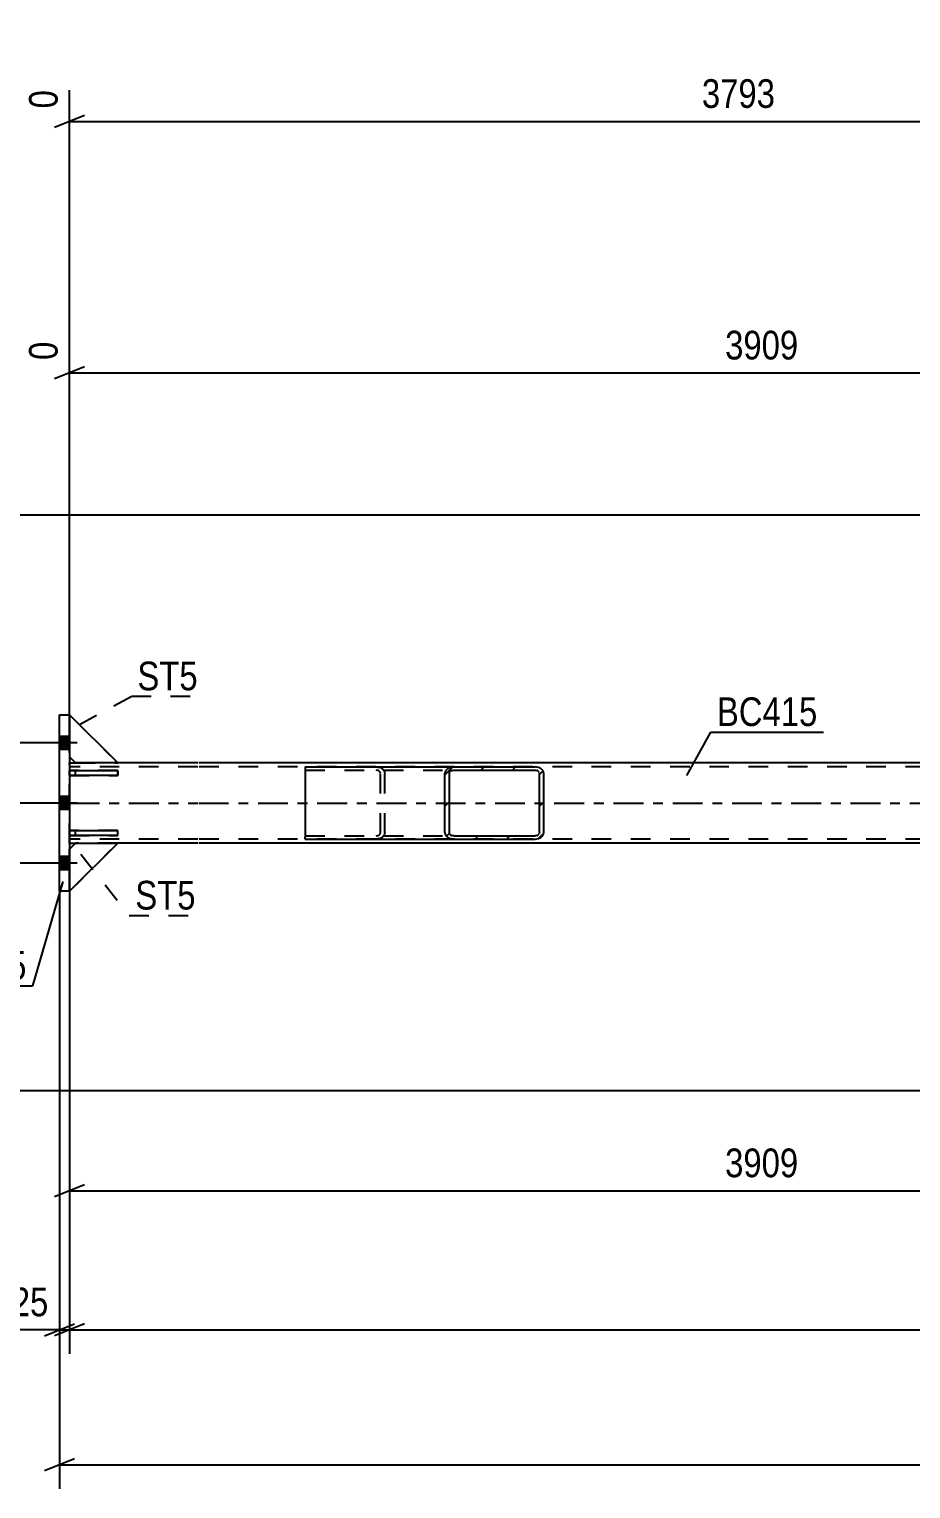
# Model space of a CAD drawing. Header units: millimetres. Extents: x -172 to 1017, y -617 to 224.
# Drawn here: x -84 to 4, y -381 to -235.2 of the extents above; entities that cross this region are included whole.
import ezdxf

# ---------------------------------------------------------------- set-up
doc = ezdxf.new("R2010")
doc.units = ezdxf.units.MM
doc.linetypes.add('DXK_LINE_DOT2', pattern=[3.9198, 1.9599, -1.9599])
doc.linetypes.add('DXK_LINE_DOT3', pattern=[5.9187, 2.979, -0.9799, 0.9799, -0.9799])
doc.styles.add('Arial Narrow', font='ARIALN.TTF', dxfattribs={"height": 0.2})

# ---------------------------------------------------------------- blocks, each defined once
blk = doc.blocks.new('Part-761545786-4237 - 4156')
at = {"linetype": 'Continuous'}
h = blk.add_hatch(dxfattribs=at)
h.set_pattern_fill('', scale=0.7, style=0, pattern_type=0)
h.set_pattern_definition([(45, (-33.1707, -316.0101), (-1.57154, 1.57154), [])])
h.paths.add_polyline_path([(-33.51, -316.06), (-33.17, -316.01), (-32.89, -315.87), (-32.7, -315.66), (-32.63, -315.42), (-32.63, -309.5), (-32.7, -309.25), (-32.89, -309.05), (-33.17, -308.91), (-33.51, -308.86), (-41.63, -308.86), (-41.97, -308.91), (-42.25, -309.05), (-42.45, -309.25), (-42.51, -309.5), (-42.51, -315.42), (-42.45, -315.66), (-42.25, -315.87), (-41.97, -316.01), (-41.63, -316.06)])
h.paths.add_polyline_path([(-41.8, -315.71), (-41.94, -315.65), (-42.04, -315.54), (-42.07, -315.42), (-42.07, -309.5), (-42.04, -309.38), (-41.94, -309.27), (-41.8, -309.2), (-41.63, -309.18), (-33.51, -309.18), (-33.34, -309.2), (-33.2, -309.27), (-33.1, -309.38), (-33.07, -309.5), (-33.07, -315.42), (-33.1, -315.54), (-33.2, -315.65), (-33.34, -315.71), (-33.51, -315.74), (-41.63, -315.74)])
at = {"color": 2, "linetype": 'Continuous'}
for p, q in [((-56.46, -308.86), (-56.46, -315.87)), ((-56.46, -308.86), (-41.63, -308.86)), ((-41.63, -308.86), (-41.97, -308.91)), ((-41.63, -308.86), (-33.51, -308.86)), ((-33.17, -308.91), (-33.51, -308.86)), ((-42.45, -309.25), (-42.51, -309.5)), ((-42.51, -315.42), (-42.51, -309.5)), ((-42.07, -309.5), (-42.04, -309.38)), ((-42.07, -315.42), (-42.07, -309.5)), ((-41.8, -309.2), (-41.63, -309.18)), ((-41.63, -309.18), (-33.51, -309.18)), ((-33.51, -309.18), (-33.34, -309.2)), ((-33.1, -309.38), (-33.07, -309.5)), ((-33.07, -315.42), (-33.07, -309.5)), ((-32.63, -309.5), (-32.7, -309.25)), ((-32.63, -315.42), (-32.63, -309.5)), ((-56.46, -316.06), (-56.46, -315.87)), ((-56.46, -316.06), (-41.63, -316.06)), ((-42.51, -315.42), (-42.45, -315.66)), ((-42.04, -315.54), (-42.07, -315.42)), ((-41.97, -316.01), (-41.63, -316.06)), ((-41.63, -315.74), (-41.8, -315.71)), ((-41.63, -315.74), (-33.51, -315.74)), ((-41.63, -316.06), (-33.51, -316.06)), ((-33.34, -315.71), (-33.51, -315.74)), ((-33.51, -316.06), (-33.17, -316.01)), ((-33.07, -315.42), (-33.1, -315.54)), ((-32.7, -315.66), (-32.63, -315.42))]:
    blk.add_line(p, q, dxfattribs=at)
at = {"color": 7, "linetype": 'DXK_LINE_DOT2'}
for p, q in [((-49.39, -308.86), (-49.06, -308.91)), ((-41.63, -308.86), (-33.51, -308.86)), ((-56.46, -309.18), (-33.51, -309.18)), ((-49.22, -309.2), (-49.39, -309.18)), ((-48.95, -309.5), (-48.99, -309.38)), ((-48.95, -315.42), (-48.95, -309.5)), ((-48.58, -309.25), (-48.51, -309.5)), ((-48.51, -315.42), (-48.51, -309.5)), ((-56.46, -315.74), (-33.51, -315.74)), ((-56.46, -316.01), (-56.46, -315.87)), ((-49.39, -315.74), (-49.22, -315.71)), ((-49.06, -316.01), (-49.39, -316.06)), ((-48.99, -315.54), (-48.95, -315.42)), ((-48.51, -315.42), (-48.58, -315.66)), ((-41.63, -316.06), (-33.51, -316.06))]:
    blk.add_line(p, q, dxfattribs=at)
for centre, radius, start, end in [((-49.26, -309.68), 0.802, 32.4104, 75.4453), ((-49.33, -309.59), 0.401, 32.4104, 75.4453), ((-49.33, -315.33), 0.401, 284.5547, 327.5896), ((-49.26, -315.23), 0.802, 284.5547, 327.5896)]:
    blk.add_arc(centre, radius, start, end, dxfattribs=at)
at = {"color": 2, "linetype": 'Continuous'}
for centre, radius, start, end in [((-41.77, -309.68), 0.802, 104.5547, 147.5896), ((-33.37, -309.68), 0.802, 32.4104, 75.4453), ((-41.7, -309.59), 0.401, 104.5547, 147.5896), ((-33.44, -309.59), 0.401, 32.4104, 75.4453), ((-41.77, -315.23), 0.802, 212.4104, 255.4453), ((-41.7, -315.33), 0.401, 212.4104, 255.4453), ((-33.44, -315.33), 0.401, 284.5547, 327.5896), ((-33.37, -315.23), 0.802, 284.5547, 327.5896)]:
    blk.add_arc(centre, radius, start, end, dxfattribs=at)
blk = doc.blocks.new('Bolt-761545786-4164 - 4156')
at = {"linetype": 'Continuous'}
for points in [[(-81, -305.8), (-81, -307.12), (-80, -307.12), (-80, -305.8)], [(-81, -305.8), (-81, -307.12), (-80, -307.12), (-80, -305.8)], [(-81, -305.8), (-81, -307.12), (-80, -307.12), (-80, -305.8)], [(-81, -305.8), (-81, -307.12), (-80, -307.12), (-80, -305.8)], [(-81, -311.8), (-81, -313.12), (-80, -313.12), (-80, -311.8)], [(-81, -311.8), (-81, -313.12), (-80, -313.12), (-80, -311.8)], [(-81, -317.8), (-81, -319.12), (-80, -319.12), (-80, -317.8)], [(-81, -317.8), (-81, -319.12), (-80, -319.12), (-80, -317.8)], [(-81, -317.8), (-81, -319.12), (-80, -319.12), (-80, -317.8)], [(-81, -317.8), (-81, -319.12), (-80, -319.12), (-80, -317.8)]]:
    blk.add_hatch(color=1, dxfattribs=at).paths.add_polyline_path(points)
at = {"color": 1, "linetype": 'Continuous'}
for p, q in [((-80, -305.8), (-81, -305.8)), ((-80, -305.8), (-81, -305.8)), ((-80, -305.8), (-81, -305.8)), ((-80, -305.8), (-81, -305.8)), ((-79.24, -306.46), (-84, -306.46)), ((-79.24, -306.46), (-84, -306.46)), ((-79.24, -306.46), (-84, -306.46)), ((-79.24, -306.46), (-84, -306.46)), ((-80, -307.12), (-81, -307.12)), ((-80, -307.12), (-81, -307.12)), ((-80, -307.12), (-81, -307.12)), ((-80, -307.12), (-81, -307.12)), ((-80, -311.8), (-81, -311.8)), ((-80, -311.8), (-81, -311.8)), ((-79.24, -312.46), (-84, -312.46)), ((-79.24, -312.46), (-84, -312.46)), ((-80, -313.12), (-81, -313.12)), ((-80, -313.12), (-81, -313.12)), ((-80, -317.8), (-81, -317.8)), ((-80, -317.8), (-81, -317.8)), ((-80, -317.8), (-81, -317.8)), ((-80, -317.8), (-81, -317.8)), ((-79.24, -318.46), (-84, -318.46)), ((-79.24, -318.46), (-84, -318.46)), ((-79.24, -318.46), (-84, -318.46)), ((-79.24, -318.46), (-84, -318.46)), ((-80, -319.12), (-81, -319.12)), ((-80, -319.12), (-81, -319.12)), ((-80, -319.12), (-81, -319.12)), ((-80, -319.12), (-81, -319.12))]:
    blk.add_line(p, q, dxfattribs=at)
blk = doc.blocks.new('Part-761545786-4302 - 4156')
at = {"color": 2, "linetype": 'Continuous'}
for p, q in [((-81, -321.26), (-81, -303.66)), ((-81, -303.66), (-80, -303.66)), ((-80, -303.66), (-80, -321.26)), ((-80, -321.26), (-81, -321.26))]:
    blk.add_line(p, q, dxfattribs=at)
blk = doc.blocks.new('Part-761545786-4417 - 4156')
at = {"color": 7, "linetype": 'DXK_LINE_DOT2'}
for p, q in [((-75.2, -309.22), (-80, -309.22)), ((-80, -309.22), (-80, -309.7)), ((-80, -309.7), (-75.2, -309.7)), ((-79.4, -309.7), (-79.4, -309.22)), ((-75.2, -309.7), (-75.2, -309.22))]:
    blk.add_line(p, q, dxfattribs=at)
blk = doc.blocks.new('Part-761545786-4418 - 4156')
at = {"color": 7, "linetype": 'DXK_LINE_DOT2'}
for p, q in [((-75.2, -315.22), (-80, -315.22)), ((-80, -315.22), (-80, -315.7)), ((-80, -315.7), (-75.2, -315.7)), ((-79.4, -315.7), (-79.4, -315.22)), ((-75.2, -315.7), (-75.2, -315.22))]:
    blk.add_line(p, q, dxfattribs=at)
blk = doc.blocks.new('Part-761545786-4419 - 4156')
at = {"color": 2, "linetype": 'Continuous'}
for p, q in [((-80, -309.22), (-75.2, -309.22)), ((-80, -309.7), (-80, -309.22)), ((-75.2, -309.7), (-80, -309.7)), ((-75.2, -309.26), (-75.2, -309.22)), ((-75.2, -309.26), (-75.2, -309.7))]:
    blk.add_line(p, q, dxfattribs=at)
at = {"color": 7, "linetype": 'DXK_LINE_DOT2'}
for p, q in [((-79.4, -309.7), (-79.4, -309.22)), ((-75.2, -309.26), (-75.2, -309.26))]:
    blk.add_line(p, q, dxfattribs=at)
blk = doc.blocks.new('Part-761545786-4420 - 4156')
at = {"color": 2, "linetype": 'Continuous'}
for p, q in [((-80, -315.22), (-75.2, -315.22)), ((-80, -315.7), (-80, -315.22)), ((-75.2, -315.7), (-80, -315.7)), ((-75.2, -315.66), (-75.2, -315.22)), ((-75.2, -315.7), (-75.2, -315.66))]:
    blk.add_line(p, q, dxfattribs=at)
at = {"color": 7, "linetype": 'DXK_LINE_DOT2'}
for p, q in [((-79.4, -315.7), (-79.4, -315.22)), ((-75.2, -315.66), (-75.2, -315.66))]:
    blk.add_line(p, q, dxfattribs=at)
blk = doc.blocks.new('Part-761545786-4421 - 4156')
at = {"color": 7, "linetype": 'DXK_LINE_DOT2'}
for p, q in [((-80, -317.06), (-79.4, -316.46)), ((-75.2, -316.46), (-80, -321.26)), ((-80, -321.26), (-80, -317.06)), ((-79.4, -316.46), (-75.2, -316.46))]:
    blk.add_line(p, q, dxfattribs=at)
blk = doc.blocks.new('Part-761545786-4422 - 4156')
at = {"color": 2, "linetype": 'Continuous'}
for p, q in [((-80, -317.06), (-79.4, -316.46)), ((-75.2, -316.46), (-80, -321.26)), ((-80, -321.26), (-80, -317.06)), ((-79.4, -316.46), (-75.2, -316.46))]:
    blk.add_line(p, q, dxfattribs=at)
blk = doc.blocks.new('Part-761545786-4427 - 4156')
at = {"color": 7, "linetype": 'DXK_LINE_DOT2'}
for p, q in [((-80, -317.06), (-79.4, -316.46)), ((-75.2, -316.46), (-80, -321.26)), ((-80, -321.26), (-80, -317.06)), ((-79.4, -316.46), (-75.2, -316.46))]:
    blk.add_line(p, q, dxfattribs=at)
blk = doc.blocks.new('Part-761545786-4428 - 4156')
at = {"color": 7, "linetype": 'DXK_LINE_DOT2'}
for p, q in [((-75.2, -308.46), (-80, -303.66)), ((-80, -303.66), (-80, -307.86)), ((-80, -307.86), (-79.4, -308.46)), ((-79.4, -308.46), (-75.2, -308.46))]:
    blk.add_line(p, q, dxfattribs=at)
blk = doc.blocks.new('Part-761545786-4429 - 4156')
at = {"color": 2, "linetype": 'Continuous'}
for p, q in [((-75.2, -308.46), (-80, -303.66)), ((-80, -303.66), (-80, -307.86)), ((-80, -307.86), (-79.4, -308.46)), ((-75.2, -308.46), (-79.4, -308.46))]:
    blk.add_line(p, q, dxfattribs=at)
blk = doc.blocks.new('Part-761545786-4434 - 4156')
at = {"color": 7, "linetype": 'DXK_LINE_DOT2'}
for p, q in [((-75.2, -308.46), (-80, -303.66)), ((-80, -303.66), (-80, -307.86)), ((-80, -307.86), (-79.4, -308.46)), ((-79.4, -308.46), (-75.2, -308.46))]:
    blk.add_line(p, q, dxfattribs=at)
blk = doc.blocks.new('Part-761545786-4468 - 4156')
at = {"color": 2, "linetype": 'Continuous'}
for p, q in [((-80, -308.46), (-79.4, -308.46)), ((-67.2, -308.46), (-75.2, -308.46)), ((859.1, -308.46), (-67.1, -308.46)), ((-80, -316.46), (-79.4, -316.46)), ((-67.2, -316.46), (-75.2, -316.46)), ((859.1, -316.46), (-67.1, -316.46))]:
    blk.add_line(p, q, dxfattribs=at)
at = {"color": 7, "linetype": 'DXK_LINE_DOT2'}
for p, q in [((-80, -316.46), (-80, -308.46)), ((-67.2, -308.86), (-80, -308.86)), ((-75.2, -308.46), (-79.4, -308.46)), ((863.9, -308.86), (-67.1, -308.86)), ((-67.2, -316.06), (-80, -316.06)), ((863.9, -316.06), (-67.1, -316.06)), ((-75.2, -316.46), (-79.4, -316.46))]:
    blk.add_line(p, q, dxfattribs=at)
at = {"color": 7, "linetype": 'DXK_LINE_DOT3'}
for p, q in [((-80, -312.46), (-67.2, -312.46)), ((-67.1, -312.46), (863.9, -312.46))]:
    blk.add_line(p, q, dxfattribs=at)
blk = doc.blocks.new('StraightDimension-761545786-4605 - 4156')
at = {"color": 7, "linetype": 'Continuous'}
for p, q in [((58.27, -290.94), (58.27, -260.89)), ((-80, -307.46), (-80, -266.38)), ((-78.5, -268.9), (-81.5, -270.1)), ((-80, -269.5), (58.27, -269.5)), ((56.77, -270.1), (59.77, -268.9))]:
    blk.add_line(p, q, dxfattribs=at)
at = {"color": 0}
blk.add_wipeout([(-6.61, -268.75), (-6.61, -264.55), (-15.12, -264.55), (-15.12, -268.75)], dxfattribs=at)
at = {"color": 3, "style": 'Arial Narrow'}
blk.add_text('3909', height=2.863, dxfattribs=at).set_placement((-14.52, -268.15))
at = {"color": 0, "linetype": 'Continuous'}
for points in [[(57.67, -260.29), (53.47, -260.29), (53.47, -268.8), (57.67, -268.8)], [(-80.6, -265.78), (-84.8, -265.78), (-84.8, -268.8), (-80.6, -268.8)]]:
    blk.add_wipeout(points, dxfattribs=at)
at = {"color": 3, "linetype": 'Continuous', "style": 'Arial Narrow'}
for s, height, p in [('3909', 2.863, (57.07, -268.2)), ('0', 2.86, (-81.2, -268.2))]:
    blk.add_text(s, height=height, rotation=90.0002, dxfattribs=at).set_placement(p)
blk = doc.blocks.new('StraightDimension-761545786-8039 - 4156')
at = {"color": 7, "linetype": 'Continuous'}
for p, q in [((-81, -322.26), (-81, -367.48)), ((-80, -322.26), (-80, -367.48)), ((-82.5, -365.68), (-79.5, -364.48)), ((-78.5, -364.48), (-81.5, -365.68)), ((-81, -365.08), (-86.91, -365.08)), ((-81, -365.08), (-86.91, -365.08)), ((-81, -365.08), (-80, -365.08))]:
    blk.add_line(p, q, dxfattribs=at)
at = {"color": 0}
blk.add_wipeout([(-81.52, -364.33), (-81.52, -360.13), (-86.38, -360.13), (-86.38, -364.33)], dxfattribs=at)
at = {"color": 3, "style": 'Arial Narrow'}
blk.add_text('25', height=2.863, dxfattribs=at).set_placement((-85.78, -363.73))
blk = doc.blocks.new('StraightDimension-761545786-4653 - 4156')
at = {"color": 7, "linetype": 'Continuous'}
for p, q in [((-80, -317.46), (-80, -353.59)), ((58.27, -333.26), (58.27, -353.59)), ((-78.5, -350.59), (-81.5, -351.79)), ((-80, -351.19), (58.27, -351.19)), ((56.77, -351.79), (59.77, -350.59))]:
    blk.add_line(p, q, dxfattribs=at)
at = {"color": 0}
blk.add_wipeout([(-6.61, -350.44), (-6.61, -346.24), (-15.12, -346.24), (-15.12, -350.44)], dxfattribs=at)
at = {"color": 3, "style": 'Arial Narrow'}
blk.add_text('3909', height=2.863, dxfattribs=at).set_placement((-14.52, -349.84))
blk = doc.blocks.new('StraightDimension-761545786-4541 - 4156')
at = {"color": 7, "linetype": 'Continuous'}
for p, q in [((-97.99, -285.22), (-99.19, -282.22)), ((53.41, -283.72), (-101.44, -283.72)), ((-98.59, -341.2), (-98.59, -283.72)), ((-99.19, -339.7), (-97.99, -342.7)), ((53.41, -341.2), (-101.44, -341.2))]:
    blk.add_line(p, q, dxfattribs=at)
at = {"color": 0}
blk.add_wipeout([(-99.34, -308.2), (-103.54, -308.2), (-103.54, -316.71), (-99.34, -316.71)], dxfattribs=at)
at = {"color": 3, "style": 'Arial Narrow'}
blk.add_text('1437', height=2.863, rotation=90.0002, dxfattribs=at).set_placement((-99.94, -316.11))
blk = doc.blocks.new('StraightDimension-761545786-4546 - 4156')
at = {"color": 7, "linetype": 'Continuous'}
for p, q in [((53.63, -299.06), (53.63, -235.76)), ((-80, -307.46), (-80, -241.24)), ((-78.5, -243.77), (-81.5, -244.97)), ((-80, -244.37), (53.63, -244.37)), ((52.13, -244.97), (55.13, -243.77))]:
    blk.add_line(p, q, dxfattribs=at)
at = {"color": 0}
blk.add_wipeout([(-8.93, -243.62), (-8.93, -239.42), (-17.44, -239.42), (-17.44, -243.62)], dxfattribs=at)
at = {"color": 3, "style": 'Arial Narrow'}
blk.add_text('3793', height=2.863, dxfattribs=at).set_placement((-16.84, -243.02))
at = {"color": 0, "linetype": 'Continuous'}
for points in [[(53.03, -235.16), (48.83, -235.16), (48.83, -243.67), (53.03, -243.67)], [(-80.6, -240.64), (-84.8, -240.64), (-84.8, -243.67), (-80.6, -243.67)]]:
    blk.add_wipeout(points, dxfattribs=at)
at = {"color": 3, "linetype": 'Continuous', "style": 'Arial Narrow'}
for s, height, p in [('3793', 2.863, (52.43, -243.07)), ('0', 2.86, (-81.2, -243.07))]:
    blk.add_text(s, height=height, rotation=90.0002, dxfattribs=at).set_placement(p)
blk = doc.blocks.new('StraightDimension-761545786-4614 - 4156')
at = {"color": 7, "linetype": 'Continuous'}
for p, q in [((-81, -321.17), (-81, -380.97)), ((-79.5, -377.97), (-82.5, -379.17)), ((-81, -378.57), (864.9, -378.57))]:
    blk.add_line(p, q, dxfattribs=at)
blk = doc.blocks.new('StraightDimension-761545786-4756 - 4156')
at = {"color": 7, "linetype": 'Continuous'}
for p, q in [((-91.58, -306.46), (-91.58, -298.72)), ((-91.58, -306.46), (-91.58, -298.72)), ((-92.18, -304.96), (-90.98, -307.96)), ((-82, -306.46), (-94.43, -306.46)), ((-91.58, -312.46), (-91.58, -306.46)), ((-90.98, -313.96), (-92.18, -310.96)), ((-81, -312.46), (-94.43, -312.46))]:
    blk.add_line(p, q, dxfattribs=at)
at = {"color": 0}
blk.add_wipeout([(-92.33, -299.25), (-96.53, -299.25), (-96.53, -305.93), (-92.33, -305.93)], dxfattribs=at)
at = {"color": 3, "style": 'Arial Narrow'}
blk.add_text('150', height=2.863, rotation=90.0002, dxfattribs=at).set_placement((-92.93, -305.33))
blk = doc.blocks.new('StraightDimension-761545786-4765 - 4156')
at = {"color": 7, "linetype": 'Continuous'}
for p, q in [((-92.18, -310.96), (-90.98, -313.96)), ((-81, -312.46), (-94.43, -312.46)), ((-91.58, -318.46), (-91.58, -312.46)), ((-90.98, -319.96), (-92.18, -316.96)), ((-82, -318.46), (-94.43, -318.46)), ((-91.58, -318.46), (-91.58, -326.19)), ((-91.58, -318.46), (-91.58, -326.19))]:
    blk.add_line(p, q, dxfattribs=at)
at = {"color": 0}
blk.add_wipeout([(-92.33, -318.98), (-96.53, -318.98), (-96.53, -325.67), (-92.33, -325.67)], dxfattribs=at)
at = {"color": 3, "style": 'Arial Narrow'}
blk.add_text('150', height=2.863, rotation=90.0002, dxfattribs=at).set_placement((-92.93, -325.07))
blk = doc.blocks.new('StraightDimension-761545786-8038 - 4156')
at = {"color": 7, "linetype": 'Continuous'}
for p, q in [((-80, -322.26), (-80, -367.48)), ((-78.5, -364.48), (-81.5, -365.68)), ((-80, -365.08), (863.9, -365.08))]:
    blk.add_line(p, q, dxfattribs=at)
blk = doc.blocks.new('Mark-761545786-4298 - 4156')
at = {"color": 0}
blk.add_wipeout([(-84.31, -330.11), (-84.31, -327.11), (-90.52, -327.11), (-90.52, -330.11)], dxfattribs=at)
blk.add_wipeout([(-84.31, -330.11), (-84.31, -327.11), (-90.52, -327.11), (-90.52, -330.11)], dxfattribs=at)
at = {"color": 30, "linetype": 'Continuous'}
for p in [(-80.67, -320.3), (-91.12, -330.71)]:
    blk.add_line(p, (-83.71, -330.71), dxfattribs=at)
at = {"color": 3, "style": 'Arial Narrow'}
blk.add_text('SP5', height=2.863, dxfattribs=at).set_placement((-90.52, -330.11))
blk = doc.blocks.new('Mark-761545786-4423 - 4156')
at = {"color": 0}
blk.add_wipeout([(-67.41, -323.1), (-67.41, -320.1), (-73.44, -320.1), (-73.44, -323.1)], dxfattribs=at)
blk.add_wipeout([(-67.41, -323.1), (-67.41, -320.1), (-73.44, -320.1), (-73.44, -323.1)], dxfattribs=at)
at = {"color": 30, "linetype": 'DXK_LINE_DOT2'}
for p, q in [((-78.89, -317.57), (-74.04, -323.7)), ((-74.04, -323.7), (-66.81, -323.7))]:
    blk.add_line(p, q, dxfattribs=at)
at = {"color": 3, "style": 'Arial Narrow'}
blk.add_text('ST5', height=2.863, dxfattribs=at).set_placement((-73.44, -323.1))
blk = doc.blocks.new('Mark-761545786-4430 - 4156')
at = {"color": 0}
blk.add_wipeout([(-67.21, -301.2), (-67.21, -298.2), (-73.23, -298.2), (-73.23, -301.2)], dxfattribs=at)
blk.add_wipeout([(-67.21, -301.2), (-67.21, -298.2), (-73.23, -298.2), (-73.23, -301.2)], dxfattribs=at)
at = {"color": 30, "linetype": 'DXK_LINE_DOT2'}
for p, q in [((-79.03, -304.63), (-73.83, -301.8)), ((-73.83, -301.8), (-66.61, -301.8))]:
    blk.add_line(p, q, dxfattribs=at)
at = {"color": 3, "style": 'Arial Narrow'}
blk.add_text('ST5', height=2.863, dxfattribs=at).set_placement((-73.23, -301.2))
blk = doc.blocks.new('Mark-761545786-4464 - 4156')
at = {"color": 0}
blk.add_wipeout([(-5.29, -304.77), (-5.29, -301.77), (-15.34, -301.77), (-15.34, -304.77)], dxfattribs=at)
blk.add_wipeout([(-5.29, -304.77), (-5.29, -301.77), (-15.34, -301.77), (-15.34, -304.77)], dxfattribs=at)
at = {"color": 30, "linetype": 'Continuous'}
for p, q in [((-18.34, -309.7), (-15.94, -305.37)), ((-15.94, -305.37), (-4.69, -305.37))]:
    blk.add_line(p, q, dxfattribs=at)
at = {"color": 3, "style": 'Arial Narrow'}
blk.add_text('BC415', height=2.863, dxfattribs=at).set_placement((-15.34, -304.77))

msp = doc.modelspace()

# ---------------------------------------------------------------- block references
for name in ['Part-761545786-4302 - 4156', 'Part-761545786-4428 - 4156', 'Part-761545786-4429 - 4156', 'Part-761545786-4434 - 4156', 'Bolt-761545786-4164 - 4156', 'Part-761545786-4468 - 4156', 'Part-761545786-4237 - 4156', 'Part-761545786-4417 - 4156', 'Part-761545786-4419 - 4156', 'Part-761545786-4418 - 4156', 'Part-761545786-4420 - 4156', 'Part-761545786-4421 - 4156', 'Part-761545786-4422 - 4156', 'Part-761545786-4427 - 4156', 'StraightDimension-761545786-8039 - 4156']:
    msp.add_blockref(name, (0, 0))

# ---------------------------------------------------------------- next in the draw order: block references
for name in ['StraightDimension-761545786-4605 - 4156', 'StraightDimension-761545786-4653 - 4156']:
    msp.add_blockref(name, (0, 0))

# ---------------------------------------------------------------- next in the draw order: block references
msp.add_blockref('StraightDimension-761545786-4541 - 4156', (0, 0))

# ---------------------------------------------------------------- next in the draw order: block references
for name in ['StraightDimension-761545786-4546 - 4156', 'StraightDimension-761545786-4614 - 4156']:
    msp.add_blockref(name, (0, 0))

# ---------------------------------------------------------------- next in the draw order: block references
for name in ['StraightDimension-761545786-4756 - 4156', 'Mark-761545786-4430 - 4156', 'Mark-761545786-4464 - 4156']:
    msp.add_blockref(name, (0, 0))

# ---------------------------------------------------------------- next in the draw order: block references
msp.add_blockref('StraightDimension-761545786-4765 - 4156', (0, 0))

# ---------------------------------------------------------------- next in the draw order: block references
msp.add_blockref('StraightDimension-761545786-8038 - 4156', (0, 0))

# ---------------------------------------------------------------- next in the draw order: block references
for name in ['Mark-761545786-4423 - 4156', 'Mark-761545786-4298 - 4156']:
    msp.add_blockref(name, (0, 0))

doc.saveas('drawing.dxf')
